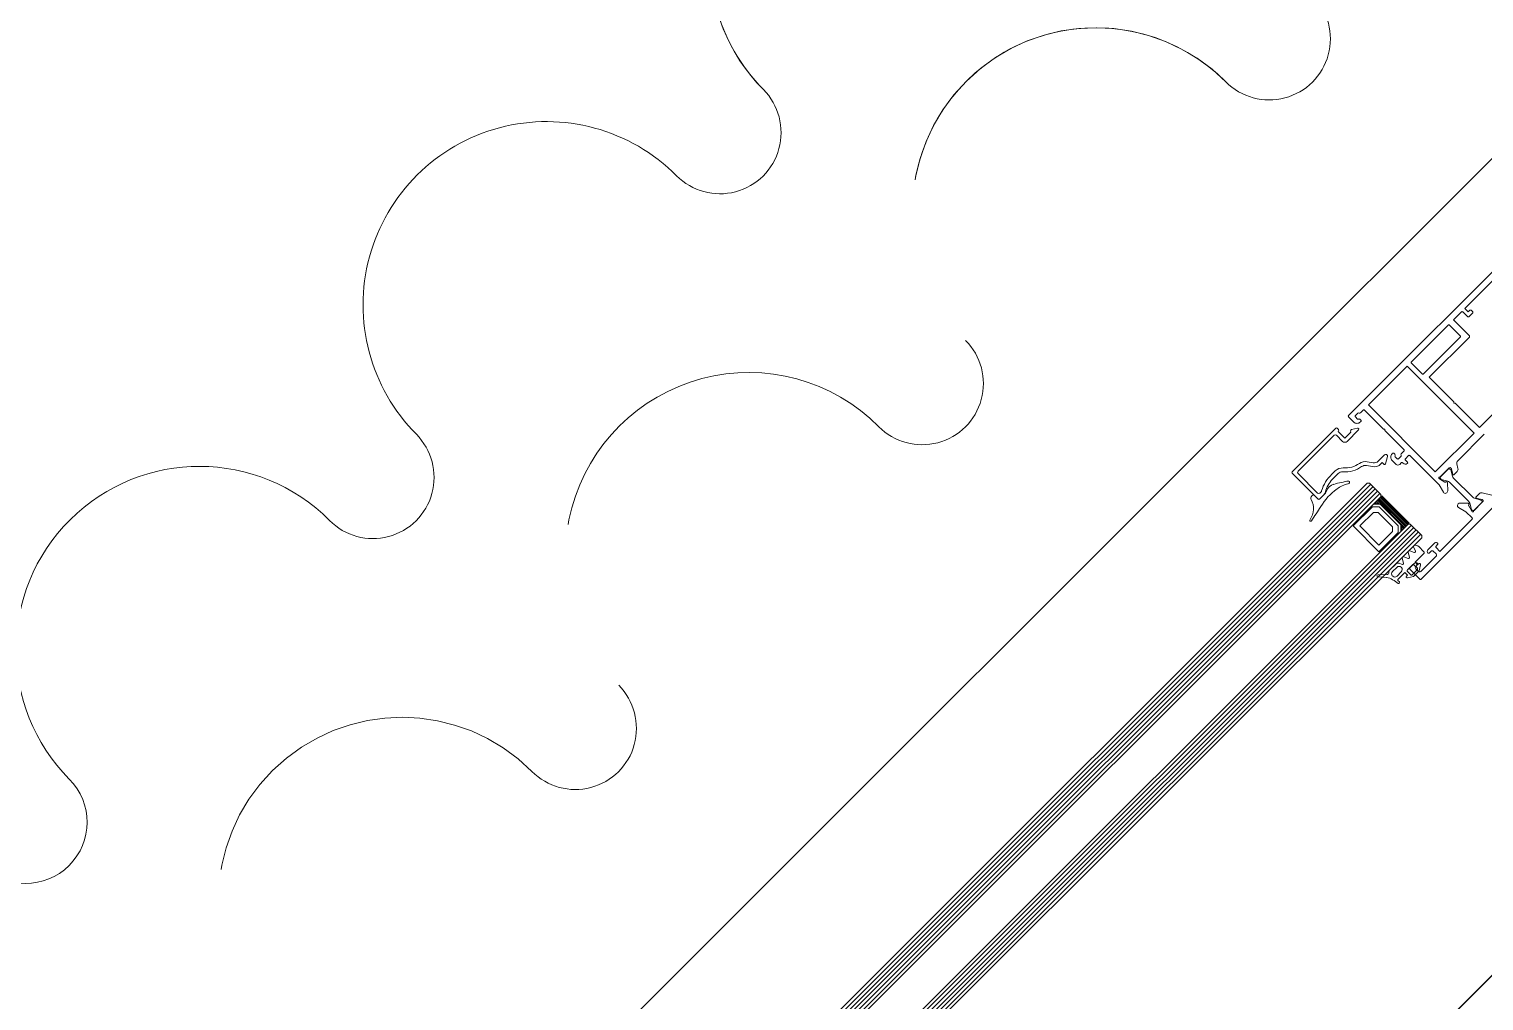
# Model space of a CAD drawing. Header units: centimetres. Extents: x 118932 to 154602, y -32682 to -23521.
# Drawn here: x 138269 to 138314.32, y -26616.68 to -26586.4 of the extents above; entities that cross this region are included whole.
import ezdxf

# ---------------------------------------------------------------- set-up
doc = ezdxf.new("R2010")
doc.units = ezdxf.units.CM
doc.header["$LTSCALE"] = 50
doc.header["$MEASUREMENT"] = 0
doc.linetypes.add('HIDDEN', pattern=[0.375, 0.25, -0.125])
for name, color, linetype, lineweight, true_color in [('GEN_02_TF_Mobilya', 7, 'Continuous', 5, 0x745e3d), ('GEN_02_TF_Pencere', 7, 'Continuous', 9, 0x6093ac), ('GEN_05_ML_Mermer', 7, 'Continuous', 9, 0x9d8692)]:
    doc.layers.add(name, color=color, linetype=linetype, lineweight=lineweight, true_color=true_color)

# ---------------------------------------------------------------- blocks, each defined once
blk = doc.blocks.new('LEVEL 0_E BLOK_GÖRÜNÜŞ')
at = {"layer": 'GEN_02_TF_Pencere'}
blk.add_lwpolyline([(473.705, -1194.705), (593.968, -1074.552)], dxfattribs=at)
blk = doc.blocks.new('P6_')
at = {"layer": 'GEN_02_TF_Pencere'}
for p, q in [((86245.224, 12303.47, 0), (86245.262, 12303.47, 0)), ((86245.262, 12303.47, 0), (86245.262, 12303.47, 0)), ((86245.292, 12303.445, 0), (86245.292, 12303.26, 0)), ((86245.322, 12303.235, 0), (86245.583, 12303.235, 0)), ((86245.632, 12303.246, 0), (86245.652, 12303.255, 0)), ((86246.32, 12302.929, 0), (86246.307, 12302.931, 0)), ((86246.772, 12302.429, 0), (86194.342, 12302.429, 0)), ((86246.722, 12302.529, 0), (86194.392, 12302.529, 0)), ((86246.722, 12302.529, 0), (86246.772, 12302.479, 0)), ((86246.772, 12302.479, 0), (86246.772, 12301.979, 0)), ((86246.772, 12302.329, 0), (86194.342, 12302.329, 0)), ((86246.772, 12302.229, 0), (86194.342, 12302.229, 0)), ((86246.772, 12302.129, 0), (86194.342, 12302.129, 0)), ((86246.772, 12302.029, 0), (86194.342, 12302.029, 0)), ((86246.772, 12301.979, 0), (86246.722, 12301.929, 0)), ((86246.772, 12301.929, 0), (86194.717, 12301.929, 0)), ((86245.472, 12300.759, 0), (86245.472, 12301.899, 0)), ((86245.472, 12301.899, 0), (86246.322, 12301.899, 0)), ((86245.622, 12300.909, 0), (86245.622, 12301.749, 0)), ((86245.622, 12301.749, 0), (86246.222, 12301.749, 0)), ((86246.222, 12301.749, 0), (86246.322, 12301.649, 0)), ((86246.322, 12301.899, 0), (86246.472, 12301.749, 0)), ((86246.322, 12301.649, 0), (86246.322, 12301.009, 0)), ((86246.772, 12301.929, 0), (86246.397, 12301.929, 0)), ((86246.397, 12301.929, 0), (86246.547, 12301.779, 0)), ((86246.412, 12301.929, 0), (86246.412, 12301.914, 0)), ((86246.452, 12301.929, 0), (86246.452, 12301.874, 0)), ((86246.472, 12301.749, 0), (86246.472, 12300.909, 0)), ((86246.492, 12301.929, 0), (86246.492, 12301.834, 0)), ((86246.532, 12301.929, 0), (86246.532, 12301.794, 0)), ((86246.547, 12301.779, 0), (86246.547, 12300.879, 0)), ((86246.572, 12301.929, 0), (86246.572, 12300.729, 0)), ((86246.612, 12301.929, 0), (86246.612, 12300.729, 0)), ((86246.652, 12301.929, 0), (86246.652, 12300.729, 0)), ((86246.692, 12301.929, 0), (86246.692, 12300.729, 0)), ((86246.732, 12301.929, 0), (86246.732, 12300.729, 0)), ((86246.772, 12300.729, 0), (86246.772, 12301.929, 0)), ((86246.772, 12301.929, 0), (86246.772, 12301.929, 0)), ((86246.772, 12301.929, 0), (86246.772, 12300.729, 0)), ((86246.772, 12300.629, 0), (86194.342, 12300.629, 0)), ((86246.772, 12300.729, 0), (86194.717, 12300.729, 0)), ((86246.322, 12300.759, 0), (86245.472, 12300.759, 0)), ((86246.222, 12300.909, 0), (86245.622, 12300.909, 0)), ((86246.322, 12301.009, 0), (86246.222, 12300.909, 0)), ((86246.472, 12300.909, 0), (86246.322, 12300.759, 0)), ((86246.547, 12300.879, 0), (86246.397, 12300.729, 0)), ((86246.397, 12300.729, 0), (86246.772, 12300.729, 0)), ((86246.412, 12300.744, 0), (86246.412, 12300.729, 0)), ((86246.452, 12300.784, 0), (86246.452, 12300.729, 0)), ((86246.492, 12300.824, 0), (86246.492, 12300.729, 0)), ((86246.532, 12300.864, 0), (86246.532, 12300.729, 0)), ((86246.722, 12300.729, 0), (86246.772, 12300.679, 0)), ((86246.772, 12300.679, 0), (86246.772, 12300.179, 0)), ((86246.772, 12300.529, 0), (86194.342, 12300.529, 0)), ((86246.772, 12300.429, 0), (86194.342, 12300.429, 0)), ((86246.772, 12300.329, 0), (86194.342, 12300.329, 0)), ((86246.772, 12300.229, 0), (86194.342, 12300.229, 0)), ((86246.722, 12300.129, 0), (86194.392, 12300.129, 0)), ((86244.895, 12300.237, 0), (86245.073, 12300.021, 0)), ((86245.158, 12300.077, 0), (86244.947, 12300.276, 0)), ((86246.772, 12300.179, 0), (86246.722, 12300.129, 0)), ((86245.237, 12299.918, 0), (86245.237, 12299.937, 0)), ((86245.257, 12299.647, 0), (86245.257, 12299.708, 0)), ((86245.287, 12299.734, 0), (86245.587, 12299.735, 0)), ((86245.571, 12300.123, 0), (86245.317, 12300.123, 0)), ((86245.336, 12300.025, 0), (86245.522, 12300.025, 0)), ((86245.522, 12299.83, 0), (86245.337, 12299.83, 0)), ((86245.587, 12299.735, 0), (86245.587, 12299.62, 0)), ((86245.622, 12299.937, 0), (86245.622, 12299.918, 0)), ((86245.622, 12299.937, 0), (86245.622, 12299.937, 0)), ((86245.704, 12299.972, 0), (86245.665, 12300.066, 0)), ((86245.665, 12300.066, 0), (86245.665, 12300.066, 0)), ((86245.667, 12299.55, 0), (86245.667, 12299.708, 0)), ((86245.676, 12299.727, 0), (86245.676, 12299.727, 0)), ((86245.697, 12299.735, 0), (86245.927, 12299.735, 0)), ((86245.837, 12300.109, 0), (86245.758, 12299.969, 0)), ((86245.968, 12299.973, 0), (86245.912, 12300.106, 0)), ((86245.957, 12299.709, 0), (86245.957, 12299.55, 0)), ((86246.101, 12300.109, 0), (86246.023, 12299.969, 0)), ((86246.037, 12299.735, 0), (86246.432, 12299.736, 0)), ((86246.037, 12299.621, 0), (86246.037, 12299.735, 0)), ((86246.232, 12299.973, 0), (86246.177, 12300.106, 0)), ((86246.343, 12300.106, 0), (86246.288, 12299.973, 0)), ((86246.451, 12300.052, 0), (86246.419, 12300.11, 0)), ((86246.462, 12299.762, 0), (86246.462, 12300.013, 0)), ((86245.524, 12299.556, 0), (86245.687, 12299.453, 0)), ((86245.587, 12299.62, 0), (86245.547, 12299.62, 0)), ((86245.687, 12299.453, 0), (86245.937, 12299.453, 0)), ((86245.927, 12299.524, 0), (86245.697, 12299.523, 0)), ((86245.937, 12299.453, 0), (86246.101, 12299.557, 0)), ((86246.077, 12299.621, 0), (86246.037, 12299.621, 0))]:
    blk.add_line(p, q, dxfattribs=at)
at = {"layer": 'GEN_02_TF_Pencere', "extrusion": (0, 0, -1), "elevation": 0}
for points in [[(-86245.322, 12304.435), (-86247.242, 12304.435, 0.41421), (-86247.272, 12304.405), (-86247.272, 12304.345, 0.41421), (-86247.242, 12304.315), (-86247.222, 12304.315), (-86247.222, 12304.015), (-86247.492, 12304.015), (-86247.512, 12304.05, 0.414213), (-86247.553, 12304.061), (-86247.724, 12303.963, 0.767327), (-86247.706, 12303.895), (-86247.202, 12303.895, 0.414213), (-86247.102, 12303.995), (-86247.102, 12304.265, -0.414213), (-86247.052, 12304.315), (-86245.462, 12304.315, -0.414213), (-86245.412, 12304.265), (-86245.412, 12303.405, -0.414213), (-86245.462, 12303.355), (-86245.514, 12303.355, -0.127549), (-86245.548, 12303.364, 0.13898), (-86246.142, 12303.504), (-86246.291, 12303.504, 0.215322), (-86246.531, 12303.396, -0.168624), (-86246.988, 12303.138, 0.197358), (-86247.193, 12303.006), (-86247.301, 12302.852, -0.244575), (-86247.448, 12302.775), (-86247.727, 12302.775, 0.767327), (-86247.755, 12302.673), (-86247.557, 12302.559, 0.577351), (-86247.512, 12302.585), (-86247.512, 12302.655), (-86247.448, 12302.655, 0.244575), (-86247.202, 12302.783), (-86247.094, 12302.937, -0.197358), (-86246.966, 12303.019, 0.168624), (-86246.441, 12303.316, -0.215322), (-86246.291, 12303.384), (-86246.044, 12303.384, -0.114883), (-86245.608, 12303.26, 0.126996), (-86245.511, 12303.235), (-86245.322, 12303.235, 0.414213), (-86245.292, 12303.265), (-86245.292, 12304.405, 0.414213), (-86245.322, 12304.435)], [(-86250.351, 12303.711, -0.198912), (-86250.372, 12303.702), (-86251.992, 12303.703, -0.414214), (-86252.022, 12303.733), (-86252.022, 12304.203, -0.414214), (-86251.992, 12304.233), (-86250.372, 12304.232, -0.414214), (-86250.342, 12304.202), (-86250.342, 12303.732, -0.198912), (-86250.351, 12303.711)], [(-86248.74, 12300.745), (-86248.74, 12299.897, -0.131653), (-86248.756, 12299.837), (-86248.86, 12299.657), (-86248.86, 12299.621, 0.414213), (-86248.82, 12299.581), (-86248.48, 12299.581, 0.414214), (-86248.44, 12299.621), (-86248.44, 12299.657), (-86248.544, 12299.837, -0.131652), (-86248.56, 12299.897), (-86248.56, 12300.745, -0.131652), (-86248.544, 12300.805), (-86248.44, 12300.985), (-86248.44, 12301.021, 0.414214), (-86248.48, 12301.061), (-86248.82, 12301.061, 0.414213), (-86248.86, 12301.021), (-86248.86, 12300.985), (-86248.756, 12300.805, -0.131652), (-86248.74, 12300.745)]]:
    blk.add_lwpolyline(points, format="xyb", close=True, dxfattribs=at)
for points in [[(-86254.722, 12304.235), (-86252.722, 12304.234), (-86252.722, 12304.084), (-86252.792, 12304.084, 0.414214), (-86252.822, 12304.054), (-86252.822, 12303.994, 0.414214), (-86252.792, 12303.964), (-86252.632, 12303.963, 0.414214), (-86252.602, 12303.993), (-86252.602, 12304.203, -0.414214), (-86252.572, 12304.233), (-86252.222, 12304.233), (-86252.222, 12303.533, 0.414213), (-86252.192, 12303.503), (-86250.422, 12303.502), (-86250.423, 12302.422), (-86250.393, 12302.392), (-86250.423, 12302.362), (-86250.423, 12301.282), (-86252.173, 12301.283, 0.414277)], [(-86250.381, 12301.032), (-86249.21, 12301.031, -0.261413), (-86249.125, 12300.983), (-86249.049, 12300.859, 0.261413), (-86248.963, 12300.811), (-86248.821, 12300.811, 0.585524), (-86248.804, 12300.841), (-86248.897, 12300.994, -0.137872), (-86248.901, 12301.009), (-86248.901, 12301.031, -0.414214), (-86248.871, 12301.061), (-86248.484, 12301.061, 0.202488), (-86248.463, 12301.07, -0.673161), (-86248.411, 12301.049), (-86248.411, 12301.031), (-86248.462, 12300.846, -0.283637), (-86248.485, 12300.825, 0.617948), (-86248.501, 12300.765), (-86248.33, 12300.592), (-86248.312, 12300.579, 0.700085), (-86248.204, 12300.654), (-86248.274, 12300.915), (-86248.273, 12302.201, -0.414214), (-86248.243, 12302.231), (-86248.103, 12302.231, -0.414214), (-86248.073, 12302.201), (-86248.073, 12302.111, 0.463003), (-86248.039, 12302.081, 0.372825), (-86247.953, 12302.18), (-86247.953, 12302.201, -0.414214), (-86247.923, 12302.231), (-86247.853, 12302.231, 0.414214), (-86247.773, 12302.311), (-86247.773, 12302.481, 0.414214), (-86247.923, 12302.631), (-86247.943, 12302.631, 0.414214), (-86247.973, 12302.601), (-86247.973, 12302.56, 0.380812), (-86247.948, 12302.53, -0.365977), (-86247.923, 12302.501), (-86247.923, 12302.411, -0.414214), (-86247.953, 12302.381), (-86248.063, 12302.381, -0.365977), (-86248.092, 12302.406, 0.369187), (-86248.122, 12302.431), (-86248.243, 12302.431, -0.414214), (-86248.273, 12302.461), (-86248.272, 12303.301), (-86248.302, 12303.331), (-86248.272, 12303.361), (-86248.272, 12304.201, -0.414214), (-86248.242, 12304.231), (-86248.121, 12304.231, 0.365995), (-86248.091, 12304.256, -0.365977), (-86248.062, 12304.281), (-86247.952, 12304.281, -0.414214), (-86247.922, 12304.251), (-86247.922, 12304.161, -0.374045), (-86247.947, 12304.131, 0.366034), (-86247.972, 12304.102), (-86247.972, 12304.061, 0.414214), (-86247.942, 12304.031), (-86247.922, 12304.031, 0.414214), (-86247.772, 12304.181), (-86247.772, 12304.401, 0.414214), (-86247.802, 12304.431), (-86247.802, 12304.431), (-86255.742, 12304.435, 0.198912)], [(-86255.742, 12299.227), (-86245.802, 12299.227, 0.414214), (-86245.772, 12299.257), (-86245.772, 12299.697, 0.414214), (-86245.802, 12299.727), (-86246.002, 12299.727, 0.414214), (-86246.072, 12299.657, 0.414214), (-86246.042, 12299.627), (-86245.962, 12299.627, -0.414214), (-86245.912, 12299.577), (-86245.912, 12299.457, -0.414214), (-86245.962, 12299.407), (-86246.632, 12299.407, -0.414214), (-86246.682, 12299.457), (-86246.682, 12299.577, -0.414214), (-86246.632, 12299.627), (-86246.552, 12299.627, 0.414214), (-86246.522, 12299.657, 0.414214), (-86246.592, 12299.727), (-86246.902, 12299.727, 0.414214), (-86246.952, 12299.677), (-86246.952, 12299.657, 0.414214), (-86246.922, 12299.627), (-86246.852, 12299.627, -0.414214), (-86246.822, 12299.597), (-86246.822, 12299.427), (-86248.242, 12299.427, -0.414214), (-86248.272, 12299.457), (-86248.272, 12299.728), (-86248.202, 12299.989, 0.700075), (-86248.31, 12300.064), (-86248.328, 12300.052), (-86248.499, 12299.879, 0.617785), (-86248.483, 12299.819, -0.283333), (-86248.46, 12299.797), (-86248.409, 12299.613), (-86248.409, 12299.594, -0.673162), (-86248.461, 12299.573, 0.202354), (-86248.482, 12299.583), (-86248.869, 12299.583, -0.415901), (-86248.899, 12299.613), (-86248.899, 12299.634, -0.137872), (-86248.895, 12299.65), (-86248.802, 12299.802, 0.585714), (-86248.819, 12299.833), (-86248.962, 12299.833, 0.30109), (-86249.047, 12299.785), (-86249.206, 12299.525, -0.261413)]]:
    blk.add_lwpolyline(points, format="xyb", dxfattribs=at)
blk.add_lwpolyline([(-86250.182, 12304.232), (-86248.472, 12304.231), (-86248.473, 12301.281), (-86250.183, 12301.282), (-86250.182, 12304.232)], close=True, dxfattribs=at)
at = {"layer": 'GEN_02_TF_Pencere'}
for centre, major_axis, start_param, end_param in [((86244.497, 12303.503, 0), (-0.64, 0), 1.805526, 2.955356), ((86245.224, 12303.386, 0), (0.1, 0), 1.570967, 2.940044), ((86245.262, 12303.445, 0), (-0.03, 0), 3.141594, 4.712388), ((86245.796, 12303.048, 0), (0.286, 0), 0.956763, 2.099792), ((86244.656, 12302.957, 0), (-0.03, 0), -1.226961, -0.000036), ((86244.656, 12302.957, 0), (0.03, 0), 3.142037, 4.994419), ((86242.843, 12310.207, 0), (-8.856, 0), 1.777943, 1.838474), ((86245.637, 12301.794, 0), (1.549, 0), 1.378609, 1.866448), ((86245.322, 12303.26, 0), (-0.03, 0), 0.000001, 1.570795), ((86245.583, 12303.319, 0), (-0.1, 0), 1.57081, 2.088079), ((86245.771, 12302.345, 0), (0.88, 0), 0.944914, 1.386057), ((86244.025, 12300.753, 0), (-3.543, 0), 3.990064, 4.134382), ((86246.318, 12302.962, 0), (-0.0382, 0), 0.629084, 1.300082), ((86246.32, 12302.971, 0), (0.05, 0), -1.570583, 0.325144)]:
    blk.add_ellipse(centre, major_axis=major_axis, ratio=0.839387, start_param=start_param, end_param=end_param, dxfattribs=at)
at = {"layer": 'GEN_02_TF_Pencere', "extrusion": (0, 0, -1)}
for centre, major_axis, start_param, end_param in [((86244.923, 12300.254, 0), (-0.0344, 0), -0.614619, 2.340265), ((86245.874, 12300.093, 0), (-0.0413, 0), 0.458705, 2.776142), ((86246.138, 12300.093, 0), (-0.0413, 0), 0.458704, 2.776141), ((86246.382, 12300.093, 0), (0.0413, 0), 3.504733, 5.82217), ((86244.668, 12299.762, 0), (-0.5, 0), 2.512106, 2.949893), ((86245.193, 12300.11, 0), (-0.0509, 0), 3.745027, 5.454025), ((86240.902, 12299.117, 0), (-4.337, 0), 2.949895, 3.003759), ((86245.317, 12300.035, 0), (0.1, 0), 3.745027, 4.711234), ((86245.337, 12299.937, 0), (0.1, 0), 3.140436, 4.711234), ((86245.337, 12299.918, 0), (-0.1, 0), 4.711232, 6.28203), ((86245.287, 12299.708, 0), (-0.03, 0), -0.001157, 1.56964), ((86245.522, 12299.937, 0), (-0.1, 0), 1.569641, 3.140438), ((86245.522, 12299.918, 0), (-0.1, 0), 3.140436, 4.711234), ((86245.571, 12300.035, 0), (0.1, 0), 4.711235, 5.320589), ((86245.571, 12300.035, 0), (-0.1, 0), 2.178997, 2.788351), ((86245.697, 12299.708, 0), (0.03, 0), 3.140439, 3.925836), ((86245.697, 12299.708, 0), (0.03, 0), 3.925836, 4.711232), ((86245.732, 12299.982, 0), (-0.03, 0), 3.628945, 5.929947), ((86245.927, 12299.709, 0), (0.03, 0), 4.711232, 6.282029), ((86245.996, 12299.982, 0), (0.03, 0), 0.487351, 2.788352), ((86246.26, 12299.982, 0), (-0.03, 0), 3.490789, 5.931679), ((86246.432, 12299.762, 0), (-0.03, 0), 3.140437, 4.711235), ((86246.362, 12300.013, 0), (-0.1, 0), 2.680578, 3.140437), ((86245.227, 12299.647, 0), (-0.03, 0), 3.140437, 6.105223), ((86245.547, 12299.585, 0), (-0.04, 0), -0.948289, 1.56964), ((86245.697, 12299.55, 0), (-0.03, 0), 4.711233, 6.282031), ((86245.927, 12299.55, 0), (0.03, 0), -0.001157, 1.56964), ((86246.077, 12299.585, 0), (0.04, 0), 4.711234, 7.229163)]:
    blk.add_ellipse(centre, major_axis=major_axis, ratio=0.881548, start_param=start_param, end_param=end_param, dxfattribs=at)
at = {"layer": 'GEN_05_ML_Mermer', "elevation": 0}
blk.add_lwpolyline([(86121.842, 12288.935), (86121.842, 12306.934), (86259.842, 12306.935), (86259.842, 12288.935)], close=True, dxfattribs=at)
blk = doc.blocks.new('DOGRAMA LEVEL 0 E BLOK')
at = {"rotation": 45.28448559245177}
blk.add_blockref('P6_', (-51716.683, -70349.75, 0), dxfattribs=at)
blk = doc.blocks.new('PPBamako_SuiteC_TefrisPlan')
at = {"layer": 'GEN_02_TF_Mobilya', "elevation": 0}
blk.add_lwpolyline([(-118.363, -1476.638, 1), (-115.66, -1473.952, -1), (-107.553, -1465.896, 1), (-104.85, -1463.21, -1), (-96.742, -1455.154, 1), (-94.039, -1452.468, -1), (-96.742, -1455.154, 1), (-104.85, -1463.21, -1), (-107.553, -1465.896, 1), (-115.66, -1473.952, -1), (-118.363, -1476.638, 1), (-126.471, -1484.694, -1), (-129.174, -1487.38, 1), (-137.282, -1495.436, -1), (-139.984, -1498.122, 1), (-148.092, -1506.178, -1), (-150.795, -1508.864, 1.001962), (-158.908, -1516.915, -1.001962), (-161.605, -1519.605, 1), (-169.713, -1527.662, -1), (-172.416, -1530.347, 1), (-180.524, -1538.404, -1)], format="xyb", dxfattribs=at)
at = {"layer": 'GEN_02_TF_Mobilya', "linetype": 'HIDDEN', "elevation": 0}
blk.add_lwpolyline([(-112.06, -1484.456, 1), (-109.357, -1481.77, -1), (-101.249, -1473.714, 1), (-98.546, -1471.028, -1), (-90.438, -1462.972, 1), (-87.736, -1460.286, -1), (-90.438, -1462.972, 1), (-98.546, -1471.028, -1), (-101.249, -1473.714, 1), (-109.357, -1481.77, -1), (-112.06, -1484.456, 1), (-120.167, -1492.512, -1), (-122.87, -1495.198, 1), (-130.978, -1503.254, -1), (-133.681, -1505.94, 1), (-141.788, -1513.996, -1), (-144.491, -1516.681, 1.001962), (-152.604, -1524.733, -1.001962), (-155.302, -1527.423, 1), (-163.409, -1535.48, -1), (-166.112, -1538.165, 1), (-174.22, -1546.222, -1), (-176.923, -1548.907, 0.9832)], format="xyb", dxfattribs=at)

msp = doc.modelspace()

# ---------------------------------------------------------------- block references
msp.add_blockref('LEVEL 0_E BLOK_GÖRÜNÜŞ', (137741.489, -25520.469, 0))
at = {"rotation": 359.6887739338809}
msp.add_blockref('DOGRAMA LEVEL 0 E BLOK', (138089.785, -26193.192), dxfattribs=at)

# ---------------------------------------------------------------- next in the draw order: block references
at = {"color": 1}
msp.add_blockref('PPBamako_SuiteC_TefrisPlan', (138407.536, -25114.331, 0), dxfattribs=at)

doc.saveas('drawing.dxf')
